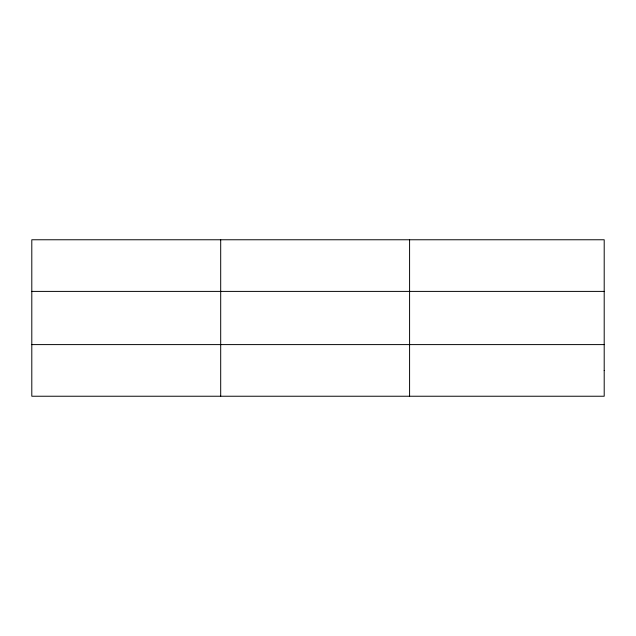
<?xml version="1.0" encoding="UTF-8"?>
<svg xmlns="http://www.w3.org/2000/svg" width="636" height="636" viewBox="0 0 636 636"><rect width="100%" height="100%" fill="white"/><g stroke="black" fill="none" stroke-linecap="round" stroke-linejoin="round"><path stroke-width="0.95" d="M220.692 239.764L220.692 396.236M409.584 239.764L409.584 396.236M31.8 291.399L604.2 291.399M31.8 344.601L604.2 344.601M604.2 370.414L604.2 396.236L31.8 396.236L31.8 239.764L604.2 239.764L604.2 370.414"/></g></svg>
